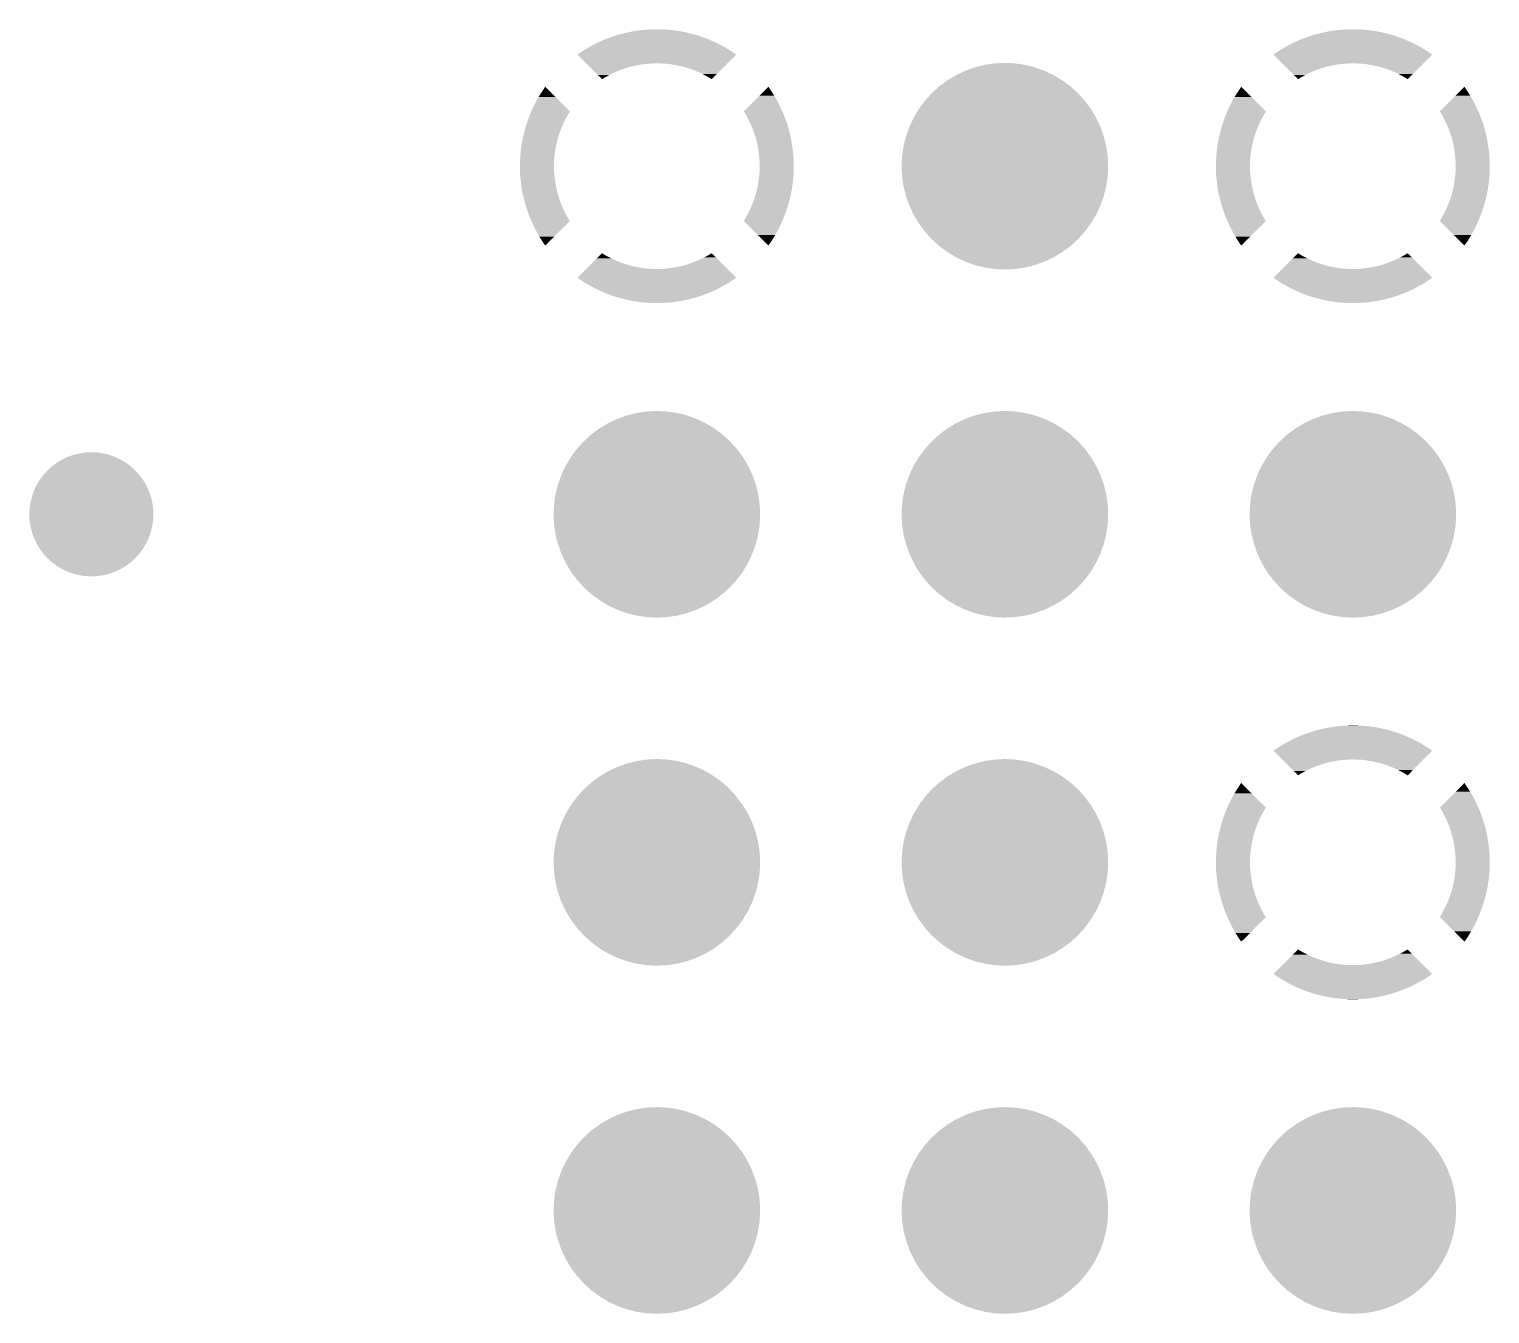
# Model space of a CAD drawing. Extents: x 295 to 953, y 10 to 290.
# Drawn here: x 727.92 to 738.58, y 168.64 to 178.01 of the extents above; entities that cross this region are included whole.
import ezdxf

# ---------------------------------------------------------------- set-up
doc = ezdxf.new("R2010")
doc.units = 0
doc.header["$LTSCALE"] = 5
doc.header["$MEASUREMENT"] = 0
doc.layers.get('0').update_dxf_attribs({"linetype": 'CONTINUOUS', "lineweight": 25})

msp = doc.modelspace()

# ---------------------------------------------------------------- linework, layer by layer
for points, const_width in [([(734.663, 177.013, 1), (735.417, 177.013, 1)], 0.754), ([(732.123, 174.473, 1), (732.877, 174.473, 1)], 0.754), ([(734.663, 174.473, 1), (735.417, 174.473, 1)], 0.754), ([(737.203, 174.473, 1), (737.957, 174.473, 1)], 0.754), ([(728.146, 174.473, 1), (728.599, 174.473, 1)], 0.453), ([(732.123, 171.933, 1), (732.877, 171.933, 1)], 0.754), ([(734.663, 171.933, 1), (735.417, 171.933, 1)], 0.754), ([(732.123, 169.393, 1), (732.877, 169.393, 1)], 0.754), ([(734.663, 169.393, 1), (735.417, 169.393, 1)], 0.754), ([(737.203, 169.393, 1), (737.957, 169.393, 1)], 0.754)]:
    msp.add_lwpolyline(points, format="xyb", close=True, dxfattribs=dict(const_width=const_width))
for points in [[(732.077, 177.919), (732.093, 177.926), (732.923, 177.919), (732.906, 177.926)], [(732.093, 177.926), (732.118, 177.937), (732.906, 177.926), (732.882, 177.937)], [(732.118, 177.937), (732.135, 177.944), (732.882, 177.937), (732.864, 177.944)], [(732.135, 177.944), (732.16, 177.953), (732.864, 177.944), (732.84, 177.953)], [(732.16, 177.953), (732.177, 177.959), (732.84, 177.953), (732.822, 177.959)], [(732.177, 177.959), (732.203, 177.967), (732.822, 177.959), (732.797, 177.967)], [(732.203, 177.967), (732.22, 177.973), (732.797, 177.967), (732.779, 177.973)], [(732.22, 177.973), (732.246, 177.98), (732.779, 177.973), (732.754, 177.98)], [(732.246, 177.98), (732.264, 177.984), (732.754, 177.98), (732.735, 177.984)], [(732.264, 177.984), (732.29, 177.99), (732.735, 177.984), (732.71, 177.99)], [(732.29, 177.99), (732.308, 177.994), (732.71, 177.99), (732.691, 177.994)], [(732.308, 177.994), (732.335, 177.999), (732.691, 177.994), (732.666, 177.999)], [(732.335, 177.999), (732.352, 178.002), (732.666, 177.999), (732.646, 178.002)], [(732.352, 178.002), (732.38, 178.005), (732.646, 178.002), (732.622, 178.005)], [(732.38, 178.005), (732.397, 178.007), (732.622, 178.005), (732.6, 178.007)], [(732.397, 178.007), (732.426, 178.01), (732.6, 178.007), (732.577, 178.01)], [(732.426, 178.01), (732.442, 178.011), (732.577, 178.01), (732.553, 178.011)], [(732.442, 178.011), (732.475, 178.012), (732.553, 178.011), (732.532, 178.012)], [(732.475, 178.012), (732.487, 178.013), (732.532, 178.012), (732.487, 178.013)], [(737.157, 177.919), (737.173, 177.926), (738.003, 177.919), (737.986, 177.926)], [(737.173, 177.926), (737.198, 177.937), (737.986, 177.926), (737.962, 177.937)], [(737.198, 177.937), (737.215, 177.944), (737.962, 177.937), (737.944, 177.944)], [(737.215, 177.944), (737.24, 177.953), (737.944, 177.944), (737.92, 177.953)], [(737.24, 177.953), (737.257, 177.959), (737.92, 177.953), (737.902, 177.959)], [(737.257, 177.959), (737.283, 177.967), (737.902, 177.959), (737.877, 177.967)], [(737.283, 177.967), (737.3, 177.973), (737.877, 177.967), (737.859, 177.973)], [(737.3, 177.973), (737.326, 177.98), (737.859, 177.973), (737.834, 177.98)], [(737.326, 177.98), (737.344, 177.984), (737.834, 177.98), (737.815, 177.984)], [(737.344, 177.984), (737.37, 177.99), (737.815, 177.984), (737.79, 177.99)], [(737.37, 177.99), (737.388, 177.994), (737.79, 177.99), (737.771, 177.994)], [(737.388, 177.994), (737.415, 177.999), (737.771, 177.994), (737.746, 177.999)], [(737.415, 177.999), (737.432, 178.002), (737.746, 177.999), (737.726, 178.002)], [(737.432, 178.002), (737.46, 178.005), (737.726, 178.002), (737.702, 178.005)], [(737.46, 178.005), (737.477, 178.007), (737.702, 178.005), (737.68, 178.007)], [(737.477, 178.007), (737.506, 178.01), (737.68, 178.007), (737.657, 178.01)], [(737.506, 178.01), (737.522, 178.011), (737.657, 178.01), (737.633, 178.011)], [(737.522, 178.011), (737.555, 178.012), (737.633, 178.011), (737.612, 178.012)], [(737.555, 178.012), (737.567, 178.013), (737.612, 178.012), (737.567, 178.013)], [(731.92, 177.828), (731.936, 177.839), (733.079, 177.828), (733.063, 177.839)], [(731.984, 177.764), (731.92, 177.828), (733.015, 177.764), (733.079, 177.828)], [(731.936, 177.839), (731.958, 177.853), (733.063, 177.839), (733.042, 177.853)], [(731.958, 177.853), (731.974, 177.863), (733.042, 177.853), (733.025, 177.863)], [(731.974, 177.863), (731.997, 177.877), (733.025, 177.863), (733.003, 177.877)], [(731.997, 177.877), (732.013, 177.886), (733.003, 177.877), (732.986, 177.886)], [(732.013, 177.886), (732.036, 177.899), (732.986, 177.886), (732.964, 177.899)], [(732.036, 177.899), (732.052, 177.907), (732.964, 177.899), (732.946, 177.907)], [(732.052, 177.907), (732.077, 177.919), (732.946, 177.907), (732.923, 177.919)], [(737, 177.828), (737.016, 177.839), (738.159, 177.828), (738.143, 177.839)], [(737.064, 177.764), (737, 177.828), (738.095, 177.764), (738.159, 177.828)], [(737.016, 177.839), (737.038, 177.853), (738.143, 177.839), (738.122, 177.853)], [(737.038, 177.853), (737.054, 177.863), (738.122, 177.853), (738.105, 177.863)], [(737.054, 177.863), (737.077, 177.877), (738.105, 177.863), (738.083, 177.877)], [(737.077, 177.877), (737.093, 177.886), (738.083, 177.877), (738.066, 177.886)], [(737.093, 177.886), (737.116, 177.899), (738.066, 177.886), (738.044, 177.899)], [(737.116, 177.899), (737.132, 177.907), (738.044, 177.899), (738.026, 177.907)], [(737.132, 177.907), (737.157, 177.919), (738.026, 177.907), (738.003, 177.919)], [(731.986, 177.762), (731.984, 177.764), (732.453, 177.762), (732.492, 177.764)], [(731.989, 177.759), (731.986, 177.762), (732.414, 177.759), (732.453, 177.762)], [(731.995, 177.753), (731.989, 177.759), (732.375, 177.753), (732.414, 177.759)], [(732.002, 177.746), (731.995, 177.753), (732.337, 177.746), (732.375, 177.753)], [(732.012, 177.737), (732.002, 177.746), (732.299, 177.737), (732.337, 177.746)], [(732.023, 177.725), (732.012, 177.737), (732.262, 177.725), (732.299, 177.737)], [(732.036, 177.712), (732.023, 177.725), (732.225, 177.712), (732.262, 177.725)], [(732.052, 177.697), (732.036, 177.712), (732.189, 177.697), (732.225, 177.712)], [(732.531, 177.763), (732.492, 177.764), (733.014, 177.763), (733.015, 177.764)], [(732.57, 177.761), (732.531, 177.763), (733.012, 177.761), (733.014, 177.763)], [(732.609, 177.756), (732.57, 177.761), (733.007, 177.756), (733.012, 177.761)], [(732.647, 177.749), (732.609, 177.756), (733, 177.749), (733.007, 177.756)], [(732.685, 177.741), (732.647, 177.749), (732.992, 177.741), (733, 177.749)], [(732.723, 177.73), (732.685, 177.741), (732.981, 177.73), (732.992, 177.741)], [(732.76, 177.717), (732.723, 177.73), (732.969, 177.717), (732.981, 177.73)], [(732.796, 177.703), (732.76, 177.717), (732.954, 177.703), (732.969, 177.717)], [(737.066, 177.762), (737.064, 177.764), (737.533, 177.762), (737.572, 177.764)], [(737.069, 177.759), (737.066, 177.762), (737.494, 177.759), (737.533, 177.762)], [(737.075, 177.753), (737.069, 177.759), (737.455, 177.753), (737.494, 177.759)], [(737.082, 177.746), (737.075, 177.753), (737.417, 177.746), (737.455, 177.753)], [(737.092, 177.737), (737.082, 177.746), (737.379, 177.737), (737.417, 177.746)], [(737.103, 177.725), (737.092, 177.737), (737.342, 177.725), (737.379, 177.737)], [(737.116, 177.712), (737.103, 177.725), (737.305, 177.712), (737.342, 177.725)], [(737.132, 177.697), (737.116, 177.712), (737.269, 177.697), (737.305, 177.712)], [(737.611, 177.763), (737.572, 177.764), (738.094, 177.763), (738.095, 177.764)], [(737.65, 177.761), (737.611, 177.763), (738.092, 177.761), (738.094, 177.763)], [(737.689, 177.756), (737.65, 177.761), (738.087, 177.756), (738.092, 177.761)], [(737.727, 177.749), (737.689, 177.756), (738.08, 177.749), (738.087, 177.756)], [(737.765, 177.741), (737.727, 177.749), (738.072, 177.741), (738.08, 177.749)], [(737.803, 177.73), (737.765, 177.741), (738.061, 177.73), (738.072, 177.741)], [(737.84, 177.717), (737.803, 177.73), (738.049, 177.717), (738.061, 177.73)], [(737.876, 177.703), (737.84, 177.717), (738.034, 177.703), (738.049, 177.717)], [(732.069, 177.679), (732.052, 177.697), (732.154, 177.679), (732.189, 177.697)], [(732.088, 177.661), (732.069, 177.679), (732.12, 177.661), (732.154, 177.679)], [(732.1, 177.648), (732.088, 177.661), (732.1, 177.648), (732.12, 177.661)], [(732.831, 177.687), (732.796, 177.703), (732.938, 177.687), (732.954, 177.703)], [(732.866, 177.668), (732.831, 177.687), (732.92, 177.668), (732.938, 177.687)], [(732.9, 177.648), (732.866, 177.668), (732.9, 177.648), (732.92, 177.668)], [(737.149, 177.679), (737.132, 177.697), (737.234, 177.679), (737.269, 177.697)], [(737.168, 177.661), (737.149, 177.679), (737.2, 177.661), (737.234, 177.679)], [(737.18, 177.648), (737.168, 177.661), (737.18, 177.648), (737.2, 177.661)], [(737.911, 177.687), (737.876, 177.703), (738.018, 177.687), (738.034, 177.703)], [(737.946, 177.668), (737.911, 177.687), (738, 177.668), (738.018, 177.687)], [(737.98, 177.648), (737.946, 177.668), (737.98, 177.648), (738, 177.668)], [(731.614, 177.477), (731.636, 177.517), (731.8, 177.477), (731.761, 177.517)], [(731.636, 177.517), (731.66, 177.555), (731.761, 177.517), (731.722, 177.555)], [(731.66, 177.555), (731.685, 177.593), (731.722, 177.555), (731.685, 177.593)], [(733.211, 177.489), (733.25, 177.528), (733.379, 177.489), (733.356, 177.528)], [(733.25, 177.528), (733.288, 177.566), (733.356, 177.528), (733.332, 177.566)], [(733.288, 177.566), (733.314, 177.593), (733.332, 177.566), (733.314, 177.593)], [(736.694, 177.477), (736.716, 177.517), (736.88, 177.477), (736.841, 177.517)], [(736.716, 177.517), (736.74, 177.555), (736.841, 177.517), (736.802, 177.555)], [(736.74, 177.555), (736.765, 177.593), (736.802, 177.555), (736.765, 177.593)], [(738.291, 177.489), (738.33, 177.528), (738.459, 177.489), (738.436, 177.528)], [(738.33, 177.528), (738.368, 177.566), (738.436, 177.528), (738.412, 177.566)], [(738.368, 177.566), (738.394, 177.593), (738.412, 177.566), (738.394, 177.593)], [(731.57, 177.38), (731.576, 177.396), (731.845, 177.38), (731.854, 177.396)], [(731.576, 177.396), (731.584, 177.413), (731.854, 177.396), (731.865, 177.413)], [(731.584, 177.413), (731.594, 177.437), (731.865, 177.413), (731.841, 177.437)], [(731.594, 177.437), (731.614, 177.477), (731.841, 177.437), (731.8, 177.477)], [(733.135, 177.413), (733.171, 177.449), (733.416, 177.413), (733.399, 177.449)], [(733.138, 177.408), (733.135, 177.413), (733.418, 177.408), (733.416, 177.413)], [(733.151, 177.386), (733.138, 177.408), (733.427, 177.386), (733.418, 177.408)], [(733.171, 177.449), (733.211, 177.489), (733.399, 177.449), (733.379, 177.489)], [(736.65, 177.38), (736.656, 177.396), (736.925, 177.38), (736.934, 177.396)], [(736.656, 177.396), (736.664, 177.413), (736.934, 177.396), (736.945, 177.413)], [(736.664, 177.413), (736.674, 177.437), (736.945, 177.413), (736.921, 177.437)], [(736.674, 177.437), (736.694, 177.477), (736.921, 177.437), (736.88, 177.477)], [(738.215, 177.413), (738.251, 177.449), (738.496, 177.413), (738.479, 177.449)], [(738.218, 177.408), (738.215, 177.413), (738.498, 177.408), (738.496, 177.413)], [(738.231, 177.386), (738.218, 177.408), (738.507, 177.386), (738.498, 177.408)], [(738.251, 177.449), (738.291, 177.489), (738.479, 177.449), (738.459, 177.489)], [(731.535, 177.273), (731.545, 177.31), (731.796, 177.273), (731.81, 177.31)], [(731.545, 177.31), (731.546, 177.311), (731.81, 177.31), (731.811, 177.311)], [(731.546, 177.311), (731.557, 177.345), (731.811, 177.311), (731.826, 177.345)], [(731.557, 177.345), (731.56, 177.354), (731.826, 177.345), (731.831, 177.354)], [(731.56, 177.354), (731.57, 177.38), (731.831, 177.354), (731.845, 177.38)], [(733.162, 177.366), (733.151, 177.386), (733.435, 177.366), (733.427, 177.386)], [(733.169, 177.352), (733.162, 177.366), (733.44, 177.352), (733.435, 177.366)], [(733.183, 177.324), (733.169, 177.352), (733.45, 177.324), (733.44, 177.352)], [(733.186, 177.317), (733.183, 177.324), (733.452, 177.317), (733.45, 177.324)], [(733.201, 177.281), (733.186, 177.317), (733.463, 177.281), (733.452, 177.317)], [(736.615, 177.273), (736.625, 177.31), (736.876, 177.273), (736.89, 177.31)], [(736.625, 177.31), (736.626, 177.311), (736.89, 177.31), (736.891, 177.311)], [(736.626, 177.311), (736.637, 177.345), (736.891, 177.311), (736.906, 177.345)], [(736.637, 177.345), (736.64, 177.354), (736.906, 177.345), (736.911, 177.354)], [(736.64, 177.354), (736.65, 177.38), (736.911, 177.354), (736.925, 177.38)], [(738.242, 177.366), (738.231, 177.386), (738.515, 177.366), (738.507, 177.386)], [(738.249, 177.352), (738.242, 177.366), (738.52, 177.352), (738.515, 177.366)], [(738.263, 177.324), (738.249, 177.352), (738.53, 177.324), (738.52, 177.352)], [(738.266, 177.317), (738.263, 177.324), (738.532, 177.317), (738.53, 177.324)], [(738.281, 177.281), (738.266, 177.317), (738.543, 177.281), (738.532, 177.317)], [(731.511, 177.161), (731.514, 177.18), (731.764, 177.161), (731.768, 177.18)], [(731.514, 177.18), (731.518, 177.199), (731.768, 177.18), (731.772, 177.199)], [(731.518, 177.199), (731.523, 177.224), (731.772, 177.199), (731.78, 177.224)], [(731.523, 177.224), (731.526, 177.236), (731.78, 177.224), (731.783, 177.236)], [(731.526, 177.236), (731.533, 177.268), (731.783, 177.236), (731.794, 177.268)], [(731.533, 177.268), (731.535, 177.273), (731.794, 177.268), (731.796, 177.273)], [(733.201, 177.28), (733.201, 177.281), (733.463, 177.28), (733.463, 177.281)], [(733.214, 177.244), (733.201, 177.28), (733.472, 177.244), (733.463, 177.28)], [(733.216, 177.237), (733.214, 177.244), (733.474, 177.237), (733.472, 177.244)], [(733.225, 177.206), (733.216, 177.237), (733.48, 177.206), (733.474, 177.237)], [(733.228, 177.193), (733.225, 177.206), (733.483, 177.193), (733.48, 177.206)], [(733.234, 177.168), (733.228, 177.193), (733.487, 177.168), (733.483, 177.193)], [(736.591, 177.161), (736.594, 177.18), (736.844, 177.161), (736.848, 177.18)], [(736.594, 177.18), (736.598, 177.199), (736.848, 177.18), (736.852, 177.199)], [(736.598, 177.199), (736.603, 177.224), (736.852, 177.199), (736.86, 177.224)], [(736.603, 177.224), (736.606, 177.236), (736.86, 177.224), (736.863, 177.236)], [(736.606, 177.236), (736.613, 177.268), (736.863, 177.236), (736.874, 177.268)], [(736.613, 177.268), (736.615, 177.273), (736.874, 177.268), (736.876, 177.273)], [(738.281, 177.28), (738.281, 177.281), (738.543, 177.28), (738.543, 177.281)], [(738.294, 177.244), (738.281, 177.28), (738.552, 177.244), (738.543, 177.28)], [(738.296, 177.237), (738.294, 177.244), (738.554, 177.237), (738.552, 177.244)], [(738.305, 177.206), (738.296, 177.237), (738.56, 177.206), (738.554, 177.237)], [(738.308, 177.193), (738.305, 177.206), (738.563, 177.193), (738.56, 177.206)], [(738.314, 177.168), (738.308, 177.193), (738.567, 177.168), (738.563, 177.193)], [(731.501, 177.045), (731.503, 177.083), (731.75, 177.045), (731.752, 177.083)], [(731.503, 177.09), (731.506, 177.122), (731.753, 177.09), (731.757, 177.122)], [(731.503, 177.083), (731.503, 177.09), (731.752, 177.083), (731.753, 177.09)], [(731.506, 177.122), (731.508, 177.135), (731.757, 177.122), (731.759, 177.135)], [(731.508, 177.135), (731.511, 177.161), (731.759, 177.135), (731.764, 177.161)], [(733.238, 177.148), (733.234, 177.168), (733.49, 177.148), (733.487, 177.168)], [(733.241, 177.13), (733.238, 177.148), (733.492, 177.13), (733.49, 177.148)], [(733.245, 177.103), (733.241, 177.13), (733.495, 177.103), (733.492, 177.13)], [(733.246, 177.091), (733.245, 177.103), (733.496, 177.091), (733.495, 177.103)], [(733.249, 177.058), (733.246, 177.091), (733.498, 177.058), (733.496, 177.091)], [(736.581, 177.045), (736.583, 177.083), (736.83, 177.045), (736.832, 177.083)], [(736.583, 177.09), (736.586, 177.122), (736.833, 177.09), (736.837, 177.122)], [(736.583, 177.083), (736.583, 177.09), (736.832, 177.083), (736.833, 177.09)], [(736.586, 177.122), (736.588, 177.135), (736.837, 177.122), (736.839, 177.135)], [(736.588, 177.135), (736.591, 177.161), (736.839, 177.135), (736.844, 177.161)], [(738.318, 177.148), (738.314, 177.168), (738.57, 177.148), (738.567, 177.168)], [(738.321, 177.13), (738.318, 177.148), (738.572, 177.13), (738.57, 177.148)], [(738.325, 177.103), (738.321, 177.13), (738.575, 177.103), (738.572, 177.13)], [(738.326, 177.091), (738.325, 177.103), (738.576, 177.091), (738.575, 177.103)], [(738.329, 177.058), (738.326, 177.091), (738.578, 177.058), (738.576, 177.091)], [(731.5, 177.013), (731.501, 177.044), (731.749, 177.013), (731.75, 177.044)], [(731.501, 176.974), (731.5, 177.013), (731.75, 176.974), (731.749, 177.013)], [(731.501, 177.044), (731.501, 177.045), (731.75, 177.044), (731.75, 177.045)], [(731.501, 176.968), (731.501, 176.974), (731.751, 176.968), (731.75, 176.974)], [(731.503, 176.935), (731.501, 176.968), (731.753, 176.935), (731.751, 176.968)], [(733.247, 176.943), (733.25, 176.981), (733.497, 176.943), (733.499, 176.981)], [(733.249, 177.052), (733.249, 177.058), (733.498, 177.052), (733.498, 177.058)], [(733.25, 177.013), (733.249, 177.052), (733.499, 177.013), (733.498, 177.052)], [(733.25, 176.982), (733.25, 177.013), (733.499, 176.982), (733.499, 177.013)], [(733.25, 176.981), (733.25, 176.982), (733.499, 176.981), (733.499, 176.982)], [(736.58, 177.013), (736.581, 177.044), (736.829, 177.013), (736.83, 177.044)], [(736.581, 176.974), (736.58, 177.013), (736.83, 176.974), (736.829, 177.013)], [(736.581, 177.044), (736.581, 177.045), (736.83, 177.044), (736.83, 177.045)], [(736.581, 176.968), (736.581, 176.974), (736.831, 176.968), (736.83, 176.974)], [(736.583, 176.935), (736.581, 176.968), (736.833, 176.935), (736.831, 176.968)], [(738.327, 176.943), (738.33, 176.981), (738.577, 176.943), (738.579, 176.981)], [(738.329, 177.052), (738.329, 177.058), (738.578, 177.052), (738.578, 177.058)], [(738.33, 177.013), (738.329, 177.052), (738.579, 177.013), (738.578, 177.052)], [(738.33, 176.982), (738.33, 177.013), (738.579, 176.982), (738.579, 177.013)], [(738.33, 176.981), (738.33, 176.982), (738.579, 176.981), (738.579, 176.982)], [(731.504, 176.923), (731.503, 176.935), (731.755, 176.923), (731.753, 176.935)], [(731.507, 176.897), (731.504, 176.923), (731.758, 176.897), (731.755, 176.923)], [(731.509, 176.879), (731.507, 176.897), (731.762, 176.879), (731.758, 176.897)], [(731.513, 176.858), (731.509, 176.879), (731.765, 176.858), (731.762, 176.879)], [(731.516, 176.834), (731.513, 176.858), (731.771, 176.834), (731.765, 176.858)], [(733.231, 176.847), (733.236, 176.866), (733.485, 176.847), (733.488, 176.866)], [(733.236, 176.866), (733.24, 176.891), (733.488, 176.866), (733.492, 176.891)], [(733.24, 176.891), (733.242, 176.904), (733.492, 176.891), (733.493, 176.904)], [(733.242, 176.904), (733.246, 176.936), (733.493, 176.904), (733.496, 176.936)], [(733.246, 176.936), (733.247, 176.943), (733.496, 176.936), (733.497, 176.943)], [(736.584, 176.923), (736.583, 176.935), (736.835, 176.923), (736.833, 176.935)], [(736.587, 176.897), (736.584, 176.923), (736.838, 176.897), (736.835, 176.923)], [(736.589, 176.879), (736.587, 176.897), (736.842, 176.879), (736.838, 176.897)], [(736.593, 176.858), (736.589, 176.879), (736.845, 176.858), (736.842, 176.879)], [(736.596, 176.834), (736.593, 176.858), (736.851, 176.834), (736.845, 176.858)], [(738.311, 176.847), (738.316, 176.866), (738.565, 176.847), (738.568, 176.866)], [(738.316, 176.866), (738.32, 176.891), (738.568, 176.866), (738.572, 176.891)], [(738.32, 176.891), (738.322, 176.904), (738.572, 176.891), (738.573, 176.904)], [(738.322, 176.904), (738.326, 176.936), (738.573, 176.904), (738.576, 176.936)], [(738.326, 176.936), (738.327, 176.943), (738.576, 176.936), (738.577, 176.943)], [(731.519, 176.82), (731.516, 176.834), (731.774, 176.82), (731.771, 176.834)], [(731.525, 176.79), (731.519, 176.82), (731.783, 176.79), (731.774, 176.82)], [(731.527, 176.783), (731.525, 176.79), (731.785, 176.783), (731.783, 176.79)], [(731.537, 176.746), (731.527, 176.783), (731.798, 176.746), (731.785, 176.783)], [(733.189, 176.717), (733.204, 176.753), (733.454, 176.717), (733.465, 176.753)], [(733.204, 176.753), (733.206, 176.759), (733.465, 176.753), (733.466, 176.759)], [(733.206, 176.759), (733.216, 176.79), (733.466, 176.759), (733.474, 176.79)], [(733.216, 176.79), (733.22, 176.803), (733.474, 176.79), (733.477, 176.803)], [(733.22, 176.803), (733.227, 176.828), (733.477, 176.803), (733.482, 176.828)], [(733.227, 176.828), (733.231, 176.847), (733.482, 176.828), (733.485, 176.847)], [(736.599, 176.82), (736.596, 176.834), (736.854, 176.82), (736.851, 176.834)], [(736.605, 176.79), (736.599, 176.82), (736.863, 176.79), (736.854, 176.82)], [(736.607, 176.783), (736.605, 176.79), (736.865, 176.783), (736.863, 176.79)], [(736.617, 176.746), (736.607, 176.783), (736.878, 176.746), (736.865, 176.783)], [(738.269, 176.717), (738.284, 176.753), (738.534, 176.717), (738.545, 176.753)], [(738.284, 176.753), (738.286, 176.759), (738.545, 176.753), (738.546, 176.759)], [(738.286, 176.759), (738.296, 176.79), (738.546, 176.759), (738.554, 176.79)], [(738.296, 176.79), (738.3, 176.803), (738.554, 176.79), (738.557, 176.803)], [(738.3, 176.803), (738.307, 176.828), (738.557, 176.803), (738.562, 176.828)], [(738.307, 176.828), (738.311, 176.847), (738.562, 176.828), (738.565, 176.847)], [(731.548, 176.71), (731.537, 176.746), (731.813, 176.71), (731.798, 176.746)], [(731.55, 176.703), (731.548, 176.71), (731.816, 176.703), (731.813, 176.71)], [(731.56, 176.675), (731.55, 176.703), (731.83, 176.675), (731.816, 176.703)], [(731.565, 176.661), (731.56, 176.675), (731.837, 176.661), (731.83, 176.675)], [(731.573, 176.64), (731.565, 176.661), (731.848, 176.64), (731.837, 176.661)], [(733.145, 176.631), (733.155, 176.647), (733.423, 176.631), (733.429, 176.647)], [(733.155, 176.647), (733.168, 176.673), (733.429, 176.647), (733.439, 176.673)], [(733.168, 176.673), (733.173, 176.682), (733.439, 176.673), (733.442, 176.682)], [(733.173, 176.682), (733.189, 176.716), (733.442, 176.682), (733.454, 176.716)], [(733.189, 176.716), (733.189, 176.717), (733.454, 176.716), (733.454, 176.717)], [(736.628, 176.71), (736.617, 176.746), (736.893, 176.71), (736.878, 176.746)], [(736.63, 176.703), (736.628, 176.71), (736.896, 176.703), (736.893, 176.71)], [(736.64, 176.675), (736.63, 176.703), (736.91, 176.675), (736.896, 176.703)], [(736.645, 176.661), (736.64, 176.675), (736.917, 176.661), (736.91, 176.675)], [(736.653, 176.64), (736.645, 176.661), (736.928, 176.64), (736.917, 176.661)], [(738.225, 176.631), (738.235, 176.647), (738.503, 176.631), (738.509, 176.647)], [(738.235, 176.647), (738.248, 176.673), (738.509, 176.647), (738.519, 176.673)], [(738.248, 176.673), (738.253, 176.682), (738.519, 176.673), (738.522, 176.682)], [(738.253, 176.682), (738.269, 176.716), (738.522, 176.682), (738.534, 176.716)], [(738.269, 176.716), (738.269, 176.717), (738.534, 176.716), (738.534, 176.717)], [(731.581, 176.619), (731.573, 176.64), (731.861, 176.619), (731.848, 176.64)], [(731.584, 176.613), (731.581, 176.619), (731.865, 176.613), (731.861, 176.619)], [(731.6, 176.578), (731.584, 176.613), (731.829, 176.578), (731.865, 176.613)], [(731.621, 176.538), (731.6, 176.578), (731.789, 176.538), (731.829, 176.578)], [(731.643, 176.498), (731.621, 176.538), (731.75, 176.498), (731.789, 176.538)], [(733.135, 176.613), (733.145, 176.631), (733.415, 176.613), (733.423, 176.631)], [(733.159, 176.59), (733.135, 176.613), (733.405, 176.59), (733.415, 176.613)], [(733.199, 176.549), (733.159, 176.59), (733.385, 176.549), (733.405, 176.59)], [(733.239, 176.51), (733.199, 176.549), (733.363, 176.51), (733.385, 176.549)], [(736.661, 176.619), (736.653, 176.64), (736.941, 176.619), (736.928, 176.64)], [(736.664, 176.613), (736.661, 176.619), (736.945, 176.613), (736.941, 176.619)], [(736.68, 176.578), (736.664, 176.613), (736.909, 176.578), (736.945, 176.613)], [(736.701, 176.538), (736.68, 176.578), (736.869, 176.538), (736.909, 176.578)], [(736.723, 176.498), (736.701, 176.538), (736.83, 176.498), (736.869, 176.538)], [(738.215, 176.613), (738.225, 176.631), (738.495, 176.613), (738.503, 176.631)], [(738.239, 176.59), (738.215, 176.613), (738.485, 176.59), (738.495, 176.613)], [(738.279, 176.549), (738.239, 176.59), (738.465, 176.549), (738.485, 176.59)], [(738.319, 176.51), (738.279, 176.549), (738.443, 176.51), (738.465, 176.549)], [(731.667, 176.46), (731.643, 176.498), (731.712, 176.46), (731.75, 176.498)], [(731.685, 176.434), (731.667, 176.46), (731.685, 176.434), (731.712, 176.46)], [(733.277, 176.471), (733.239, 176.51), (733.34, 176.471), (733.363, 176.51)], [(733.314, 176.434), (733.277, 176.471), (733.314, 176.434), (733.34, 176.471)], [(736.747, 176.46), (736.723, 176.498), (736.792, 176.46), (736.83, 176.498)], [(736.765, 176.434), (736.747, 176.46), (736.765, 176.434), (736.792, 176.46)], [(738.357, 176.471), (738.319, 176.51), (738.42, 176.471), (738.443, 176.51)], [(738.394, 176.434), (738.357, 176.471), (738.394, 176.434), (738.42, 176.471)], [(732.031, 176.309), (732.045, 176.324), (732.24, 176.309), (732.203, 176.324)], [(732.045, 176.324), (732.062, 176.34), (732.203, 176.324), (732.168, 176.34)], [(732.062, 176.34), (732.08, 176.358), (732.168, 176.34), (732.133, 176.358)], [(732.08, 176.358), (732.1, 176.378), (732.133, 176.358), (732.1, 176.378)], [(732.774, 176.315), (732.81, 176.33), (732.963, 176.315), (732.948, 176.33)], [(732.81, 176.33), (732.845, 176.347), (732.948, 176.33), (732.931, 176.347)], [(732.845, 176.347), (732.88, 176.366), (732.931, 176.347), (732.912, 176.366)], [(732.88, 176.366), (732.9, 176.378), (732.912, 176.366), (732.9, 176.378)], [(737.111, 176.309), (737.125, 176.324), (737.32, 176.309), (737.283, 176.324)], [(737.125, 176.324), (737.142, 176.34), (737.283, 176.324), (737.248, 176.34)], [(737.142, 176.34), (737.16, 176.358), (737.248, 176.34), (737.213, 176.358)], [(737.16, 176.358), (737.18, 176.378), (737.213, 176.358), (737.18, 176.378)], [(737.854, 176.315), (737.89, 176.33), (738.043, 176.315), (738.028, 176.33)], [(737.89, 176.33), (737.925, 176.347), (738.028, 176.33), (738.011, 176.347)], [(737.925, 176.347), (737.96, 176.366), (738.011, 176.347), (737.992, 176.366)], [(737.96, 176.366), (737.98, 176.378), (737.992, 176.366), (737.98, 176.378)], [(731.92, 176.199), (731.984, 176.263), (733.079, 176.199), (733.015, 176.263)], [(731.984, 176.263), (731.985, 176.263), (732.508, 176.263), (732.469, 176.263)], [(731.985, 176.263), (731.988, 176.266), (732.469, 176.263), (732.43, 176.266)], [(731.988, 176.266), (731.992, 176.271), (732.43, 176.266), (732.391, 176.271)], [(731.992, 176.271), (731.999, 176.277), (732.391, 176.271), (732.352, 176.277)], [(731.999, 176.277), (732.008, 176.286), (732.352, 176.277), (732.314, 176.286)], [(732.008, 176.286), (732.018, 176.297), (732.314, 176.286), (732.277, 176.297)], [(732.018, 176.297), (732.031, 176.309), (732.277, 176.297), (732.24, 176.309)], [(732.508, 176.263), (732.547, 176.264), (733.015, 176.263), (733.014, 176.264)], [(732.547, 176.264), (732.585, 176.268), (733.014, 176.264), (733.01, 176.268)], [(732.585, 176.268), (732.624, 176.273), (733.01, 176.268), (733.005, 176.273)], [(732.624, 176.273), (732.662, 176.281), (733.005, 176.273), (732.997, 176.281)], [(732.662, 176.281), (732.7, 176.29), (732.997, 176.281), (732.988, 176.29)], [(732.7, 176.29), (732.738, 176.301), (732.988, 176.29), (732.976, 176.301)], [(732.738, 176.301), (732.774, 176.315), (732.976, 176.301), (732.963, 176.315)], [(737, 176.199), (737.064, 176.263), (738.159, 176.199), (738.095, 176.263)], [(737.064, 176.263), (737.065, 176.263), (737.588, 176.263), (737.549, 176.263)], [(737.065, 176.263), (737.068, 176.266), (737.549, 176.263), (737.51, 176.266)], [(737.068, 176.266), (737.072, 176.271), (737.51, 176.266), (737.471, 176.271)], [(737.072, 176.271), (737.079, 176.277), (737.471, 176.271), (737.432, 176.277)], [(737.079, 176.277), (737.088, 176.286), (737.432, 176.277), (737.394, 176.286)], [(737.088, 176.286), (737.098, 176.297), (737.394, 176.286), (737.357, 176.297)], [(737.098, 176.297), (737.111, 176.309), (737.357, 176.297), (737.32, 176.309)], [(737.588, 176.263), (737.627, 176.264), (738.095, 176.263), (738.094, 176.264)], [(737.627, 176.264), (737.665, 176.268), (738.094, 176.264), (738.09, 176.268)], [(737.665, 176.268), (737.704, 176.273), (738.09, 176.268), (738.085, 176.273)], [(737.704, 176.273), (737.742, 176.281), (738.085, 176.273), (738.077, 176.281)], [(737.742, 176.281), (737.78, 176.29), (738.077, 176.281), (738.068, 176.29)], [(737.78, 176.29), (737.818, 176.301), (738.068, 176.29), (738.056, 176.301)], [(737.818, 176.301), (737.854, 176.315), (738.056, 176.301), (738.043, 176.315)], [(731.936, 176.188), (731.92, 176.199), (733.063, 176.188), (733.079, 176.199)], [(731.958, 176.173), (731.936, 176.188), (733.041, 176.173), (733.063, 176.188)], [(731.974, 176.163), (731.958, 176.173), (733.026, 176.163), (733.041, 176.173)], [(731.996, 176.15), (731.974, 176.163), (733.003, 176.15), (733.026, 176.163)], [(732.013, 176.141), (731.996, 176.15), (732.987, 176.141), (733.003, 176.15)], [(732.036, 176.128), (732.013, 176.141), (732.963, 176.128), (732.987, 176.141)], [(732.053, 176.119), (732.036, 176.128), (732.947, 176.119), (732.963, 176.128)], [(732.076, 176.108), (732.053, 176.119), (732.923, 176.108), (732.947, 176.119)], [(737.016, 176.188), (737, 176.199), (738.143, 176.188), (738.159, 176.199)], [(737.038, 176.173), (737.016, 176.188), (738.121, 176.173), (738.143, 176.188)], [(737.054, 176.163), (737.038, 176.173), (738.106, 176.163), (738.121, 176.173)], [(737.076, 176.15), (737.054, 176.163), (738.083, 176.15), (738.106, 176.163)], [(737.093, 176.141), (737.076, 176.15), (738.067, 176.141), (738.083, 176.15)], [(737.116, 176.128), (737.093, 176.141), (738.043, 176.128), (738.067, 176.141)], [(737.133, 176.119), (737.116, 176.128), (738.027, 176.119), (738.043, 176.128)], [(737.156, 176.108), (737.133, 176.119), (738.003, 176.108), (738.027, 176.119)], [(732.094, 176.1), (732.076, 176.108), (732.906, 176.1), (732.923, 176.108)], [(732.117, 176.09), (732.094, 176.1), (732.882, 176.09), (732.906, 176.1)], [(732.135, 176.083), (732.117, 176.09), (732.865, 176.083), (732.882, 176.09)], [(732.159, 176.074), (732.135, 176.083), (732.839, 176.074), (732.865, 176.083)], [(732.178, 176.067), (732.159, 176.074), (732.822, 176.067), (732.839, 176.074)], [(732.202, 176.059), (732.178, 176.067), (732.797, 176.059), (732.822, 176.067)], [(732.221, 176.054), (732.202, 176.059), (732.779, 176.054), (732.797, 176.059)], [(732.245, 176.047), (732.221, 176.054), (732.753, 176.047), (732.779, 176.054)], [(732.265, 176.042), (732.245, 176.047), (732.736, 176.042), (732.753, 176.047)], [(732.289, 176.036), (732.265, 176.042), (732.709, 176.036), (732.736, 176.042)], [(732.309, 176.032), (732.289, 176.036), (732.692, 176.032), (732.709, 176.036)], [(732.333, 176.028), (732.309, 176.032), (732.665, 176.028), (732.692, 176.032)], [(732.354, 176.025), (732.333, 176.028), (732.647, 176.025), (732.665, 176.028)], [(732.378, 176.021), (732.354, 176.025), (732.62, 176.021), (732.647, 176.025)], [(732.399, 176.019), (732.378, 176.021), (732.603, 176.019), (732.62, 176.021)], [(732.423, 176.017), (732.399, 176.019), (732.574, 176.017), (732.603, 176.019)], [(732.446, 176.016), (732.423, 176.017), (732.558, 176.016), (732.574, 176.017)], [(732.468, 176.014), (732.446, 176.016), (732.525, 176.014), (732.558, 176.016)], [(732.513, 176.014), (732.468, 176.014), (732.513, 176.014), (732.525, 176.014)], [(737.174, 176.1), (737.156, 176.108), (737.986, 176.1), (738.003, 176.108)], [(737.197, 176.09), (737.174, 176.1), (737.962, 176.09), (737.986, 176.1)], [(737.215, 176.083), (737.197, 176.09), (737.945, 176.083), (737.962, 176.09)], [(737.239, 176.074), (737.215, 176.083), (737.919, 176.074), (737.945, 176.083)], [(737.258, 176.067), (737.239, 176.074), (737.902, 176.067), (737.919, 176.074)], [(737.282, 176.059), (737.258, 176.067), (737.877, 176.059), (737.902, 176.067)], [(737.301, 176.054), (737.282, 176.059), (737.859, 176.054), (737.877, 176.059)], [(737.325, 176.047), (737.301, 176.054), (737.833, 176.047), (737.859, 176.054)], [(737.345, 176.042), (737.325, 176.047), (737.816, 176.042), (737.833, 176.047)], [(737.369, 176.036), (737.345, 176.042), (737.789, 176.036), (737.816, 176.042)], [(737.389, 176.032), (737.369, 176.036), (737.772, 176.032), (737.789, 176.036)], [(737.413, 176.028), (737.389, 176.032), (737.745, 176.028), (737.772, 176.032)], [(737.434, 176.025), (737.413, 176.028), (737.727, 176.025), (737.745, 176.028)], [(737.458, 176.021), (737.434, 176.025), (737.7, 176.021), (737.727, 176.025)], [(737.479, 176.019), (737.458, 176.021), (737.683, 176.019), (737.7, 176.021)], [(737.503, 176.017), (737.479, 176.019), (737.654, 176.017), (737.683, 176.019)], [(737.526, 176.016), (737.503, 176.017), (737.638, 176.016), (737.654, 176.017)], [(737.548, 176.014), (737.526, 176.016), (737.605, 176.014), (737.638, 176.016)], [(737.593, 176.014), (737.548, 176.014), (737.593, 176.014), (737.605, 176.014)], [(737.37, 172.91), (737.388, 172.914), (737.79, 172.91), (737.771, 172.914)], [(737.388, 172.914), (737.415, 172.919), (737.771, 172.914), (737.746, 172.919)], [(737.415, 172.919), (737.432, 172.922), (737.746, 172.919), (737.726, 172.922)], [(737.432, 172.922), (737.46, 172.925), (737.726, 172.922), (737.702, 172.925)], [(737.46, 172.925), (737.477, 172.927), (737.702, 172.925), (737.68, 172.927)], [(737.477, 172.927), (737.506, 172.93), (737.68, 172.927), (737.657, 172.93)], [(737.506, 172.93), (737.522, 172.931), (737.657, 172.93), (737.633, 172.931)], [(737.522, 172.931), (737.555, 172.932), (737.633, 172.931), (737.612, 172.932)], [(737.555, 172.932), (737.567, 172.933), (737.612, 172.932), (737.567, 172.933)], [(737.077, 172.797), (737.093, 172.806), (738.083, 172.797), (738.066, 172.806)], [(737.093, 172.806), (737.116, 172.819), (738.066, 172.806), (738.044, 172.819)], [(737.116, 172.819), (737.132, 172.827), (738.044, 172.819), (738.026, 172.827)], [(737.132, 172.827), (737.157, 172.839), (738.026, 172.827), (738.003, 172.839)], [(737.157, 172.839), (737.173, 172.846), (738.003, 172.839), (737.986, 172.846)], [(737.173, 172.846), (737.198, 172.857), (737.986, 172.846), (737.962, 172.857)], [(737.198, 172.857), (737.215, 172.864), (737.962, 172.857), (737.944, 172.864)], [(737.215, 172.864), (737.24, 172.873), (737.944, 172.864), (737.92, 172.873)], [(737.24, 172.873), (737.257, 172.879), (737.92, 172.873), (737.902, 172.879)], [(737.257, 172.879), (737.283, 172.887), (737.902, 172.879), (737.877, 172.887)], [(737.283, 172.887), (737.3, 172.893), (737.877, 172.887), (737.859, 172.893)], [(737.3, 172.893), (737.326, 172.9), (737.859, 172.893), (737.834, 172.9)], [(737.326, 172.9), (737.344, 172.904), (737.834, 172.9), (737.815, 172.904)], [(737.344, 172.904), (737.37, 172.91), (737.815, 172.904), (737.79, 172.91)], [(737, 172.748), (737.016, 172.759), (738.159, 172.748), (738.143, 172.759)], [(737.064, 172.684), (737, 172.748), (738.095, 172.684), (738.159, 172.748)], [(737.016, 172.759), (737.038, 172.773), (738.143, 172.759), (738.122, 172.773)], [(737.038, 172.773), (737.054, 172.783), (738.122, 172.773), (738.105, 172.783)], [(737.054, 172.783), (737.077, 172.797), (738.105, 172.783), (738.083, 172.797)], [(737.066, 172.682), (737.064, 172.684), (737.533, 172.682), (737.572, 172.684)], [(737.069, 172.679), (737.066, 172.682), (737.494, 172.679), (737.533, 172.682)], [(737.075, 172.673), (737.069, 172.679), (737.455, 172.673), (737.494, 172.679)], [(737.082, 172.666), (737.075, 172.673), (737.417, 172.666), (737.455, 172.673)], [(737.092, 172.657), (737.082, 172.666), (737.379, 172.657), (737.417, 172.666)], [(737.103, 172.645), (737.092, 172.657), (737.342, 172.645), (737.379, 172.657)], [(737.116, 172.632), (737.103, 172.645), (737.305, 172.632), (737.342, 172.645)], [(737.132, 172.617), (737.116, 172.632), (737.269, 172.617), (737.305, 172.632)], [(737.149, 172.599), (737.132, 172.617), (737.234, 172.599), (737.269, 172.617)], [(737.168, 172.581), (737.149, 172.599), (737.2, 172.581), (737.234, 172.599)], [(737.611, 172.683), (737.572, 172.684), (738.094, 172.683), (738.095, 172.684)], [(737.65, 172.681), (737.611, 172.683), (738.092, 172.681), (738.094, 172.683)], [(737.689, 172.676), (737.65, 172.681), (738.087, 172.676), (738.092, 172.681)], [(737.727, 172.669), (737.689, 172.676), (738.08, 172.669), (738.087, 172.676)], [(737.765, 172.661), (737.727, 172.669), (738.072, 172.661), (738.08, 172.669)], [(737.803, 172.65), (737.765, 172.661), (738.061, 172.65), (738.072, 172.661)], [(737.84, 172.637), (737.803, 172.65), (738.049, 172.637), (738.061, 172.65)], [(737.876, 172.623), (737.84, 172.637), (738.034, 172.623), (738.049, 172.637)], [(737.911, 172.607), (737.876, 172.623), (738.018, 172.607), (738.034, 172.623)], [(737.946, 172.588), (737.911, 172.607), (738, 172.588), (738.018, 172.607)], [(736.74, 172.475), (736.765, 172.513), (736.802, 172.475), (736.765, 172.513)], [(737.18, 172.568), (737.168, 172.581), (737.18, 172.568), (737.2, 172.581)], [(737.98, 172.568), (737.946, 172.588), (737.98, 172.568), (738, 172.588)], [(738.33, 172.448), (738.368, 172.486), (738.436, 172.448), (738.412, 172.486)], [(738.368, 172.486), (738.394, 172.513), (738.412, 172.486), (738.394, 172.513)], [(736.674, 172.357), (736.694, 172.397), (736.921, 172.357), (736.88, 172.397)], [(736.694, 172.397), (736.716, 172.437), (736.88, 172.397), (736.841, 172.437)], [(736.716, 172.437), (736.74, 172.475), (736.841, 172.437), (736.802, 172.475)], [(738.251, 172.369), (738.291, 172.409), (738.479, 172.369), (738.459, 172.409)], [(738.291, 172.409), (738.33, 172.448), (738.459, 172.409), (738.436, 172.448)], [(736.637, 172.265), (736.64, 172.274), (736.906, 172.265), (736.911, 172.274)], [(736.64, 172.274), (736.65, 172.3), (736.911, 172.274), (736.925, 172.3)], [(736.65, 172.3), (736.656, 172.316), (736.925, 172.3), (736.934, 172.316)], [(736.656, 172.316), (736.664, 172.333), (736.934, 172.316), (736.945, 172.333)], [(736.664, 172.333), (736.674, 172.357), (736.945, 172.333), (736.921, 172.357)], [(738.215, 172.333), (738.251, 172.369), (738.496, 172.333), (738.479, 172.369)], [(738.218, 172.328), (738.215, 172.333), (738.498, 172.328), (738.496, 172.333)], [(738.231, 172.306), (738.218, 172.328), (738.507, 172.306), (738.498, 172.328)], [(738.242, 172.286), (738.231, 172.306), (738.515, 172.286), (738.507, 172.306)], [(738.249, 172.272), (738.242, 172.286), (738.52, 172.272), (738.515, 172.286)], [(738.263, 172.244), (738.249, 172.272), (738.53, 172.244), (738.52, 172.272)], [(736.606, 172.156), (736.613, 172.188), (736.863, 172.156), (736.874, 172.188)], [(736.613, 172.188), (736.615, 172.193), (736.874, 172.188), (736.876, 172.193)], [(736.615, 172.193), (736.625, 172.23), (736.876, 172.193), (736.89, 172.23)], [(736.625, 172.23), (736.626, 172.231), (736.89, 172.23), (736.891, 172.231)], [(736.626, 172.231), (736.637, 172.265), (736.891, 172.231), (736.906, 172.265)], [(738.266, 172.237), (738.263, 172.244), (738.532, 172.237), (738.53, 172.244)], [(738.281, 172.201), (738.266, 172.237), (738.543, 172.201), (738.532, 172.237)], [(738.281, 172.2), (738.281, 172.201), (738.543, 172.2), (738.543, 172.201)], [(738.294, 172.164), (738.281, 172.2), (738.552, 172.164), (738.543, 172.2)], [(736.588, 172.055), (736.591, 172.081), (736.839, 172.055), (736.844, 172.081)], [(736.591, 172.081), (736.594, 172.1), (736.844, 172.081), (736.848, 172.1)], [(736.594, 172.1), (736.598, 172.119), (736.848, 172.1), (736.852, 172.119)], [(736.598, 172.119), (736.603, 172.144), (736.852, 172.119), (736.86, 172.144)], [(736.603, 172.144), (736.606, 172.156), (736.86, 172.144), (736.863, 172.156)], [(738.296, 172.157), (738.294, 172.164), (738.554, 172.157), (738.552, 172.164)], [(738.305, 172.126), (738.296, 172.157), (738.56, 172.126), (738.554, 172.157)], [(738.308, 172.113), (738.305, 172.126), (738.563, 172.113), (738.56, 172.126)], [(738.314, 172.088), (738.308, 172.113), (738.567, 172.088), (738.563, 172.113)], [(738.318, 172.068), (738.314, 172.088), (738.57, 172.068), (738.567, 172.088)], [(738.321, 172.05), (738.318, 172.068), (738.572, 172.05), (738.57, 172.068)], [(736.58, 171.933), (736.581, 171.964), (736.829, 171.933), (736.83, 171.964)], [(736.581, 171.965), (736.583, 172.003), (736.83, 171.965), (736.832, 172.003)], [(736.581, 171.964), (736.581, 171.965), (736.83, 171.964), (736.83, 171.965)], [(736.583, 172.01), (736.586, 172.042), (736.833, 172.01), (736.837, 172.042)], [(736.583, 172.003), (736.583, 172.01), (736.832, 172.003), (736.833, 172.01)], [(736.586, 172.042), (736.588, 172.055), (736.837, 172.042), (736.839, 172.055)], [(738.325, 172.023), (738.321, 172.05), (738.575, 172.023), (738.572, 172.05)], [(738.326, 172.011), (738.325, 172.023), (738.576, 172.011), (738.575, 172.023)], [(738.329, 171.978), (738.326, 172.011), (738.578, 171.978), (738.576, 172.011)], [(738.329, 171.972), (738.329, 171.978), (738.578, 171.972), (738.578, 171.978)], [(738.33, 171.933), (738.329, 171.972), (738.579, 171.933), (738.578, 171.972)], [(736.581, 171.894), (736.58, 171.933), (736.83, 171.894), (736.829, 171.933)], [(736.581, 171.888), (736.581, 171.894), (736.831, 171.888), (736.83, 171.894)], [(736.583, 171.855), (736.581, 171.888), (736.833, 171.855), (736.831, 171.888)], [(736.584, 171.843), (736.583, 171.855), (736.835, 171.843), (736.833, 171.855)], [(738.322, 171.824), (738.326, 171.856), (738.573, 171.824), (738.576, 171.856)], [(738.326, 171.856), (738.327, 171.863), (738.576, 171.856), (738.577, 171.863)], [(738.327, 171.863), (738.33, 171.901), (738.577, 171.863), (738.579, 171.901)], [(738.33, 171.902), (738.33, 171.933), (738.579, 171.902), (738.579, 171.933)], [(738.33, 171.901), (738.33, 171.902), (738.579, 171.901), (738.579, 171.902)], [(736.587, 171.817), (736.584, 171.843), (736.838, 171.817), (736.835, 171.843)], [(736.589, 171.799), (736.587, 171.817), (736.842, 171.799), (736.838, 171.817)], [(736.593, 171.778), (736.589, 171.799), (736.845, 171.778), (736.842, 171.799)], [(736.596, 171.754), (736.593, 171.778), (736.851, 171.754), (736.845, 171.778)], [(736.599, 171.74), (736.596, 171.754), (736.854, 171.74), (736.851, 171.754)], [(736.605, 171.71), (736.599, 171.74), (736.863, 171.71), (736.854, 171.74)], [(738.3, 171.723), (738.307, 171.748), (738.557, 171.723), (738.562, 171.748)], [(738.307, 171.748), (738.311, 171.767), (738.562, 171.748), (738.565, 171.767)], [(738.311, 171.767), (738.316, 171.786), (738.565, 171.767), (738.568, 171.786)], [(738.316, 171.786), (738.32, 171.811), (738.568, 171.786), (738.572, 171.811)], [(738.32, 171.811), (738.322, 171.824), (738.572, 171.811), (738.573, 171.824)], [(736.607, 171.703), (736.605, 171.71), (736.865, 171.703), (736.863, 171.71)], [(736.617, 171.666), (736.607, 171.703), (736.878, 171.666), (736.865, 171.703)], [(736.628, 171.63), (736.617, 171.666), (736.893, 171.63), (736.878, 171.666)], [(738.253, 171.602), (738.269, 171.636), (738.522, 171.602), (738.534, 171.636)], [(738.269, 171.637), (738.284, 171.673), (738.534, 171.637), (738.545, 171.673)], [(738.269, 171.636), (738.269, 171.637), (738.534, 171.636), (738.534, 171.637)], [(738.284, 171.673), (738.286, 171.679), (738.545, 171.673), (738.546, 171.679)], [(738.286, 171.679), (738.296, 171.71), (738.546, 171.679), (738.554, 171.71)], [(738.296, 171.71), (738.3, 171.723), (738.554, 171.71), (738.557, 171.723)], [(736.63, 171.623), (736.628, 171.63), (736.896, 171.623), (736.893, 171.63)], [(736.64, 171.595), (736.63, 171.623), (736.91, 171.595), (736.896, 171.623)], [(736.645, 171.581), (736.64, 171.595), (736.917, 171.581), (736.91, 171.595)], [(736.653, 171.56), (736.645, 171.581), (736.928, 171.56), (736.917, 171.581)], [(736.661, 171.539), (736.653, 171.56), (736.941, 171.539), (736.928, 171.56)], [(736.664, 171.533), (736.661, 171.539), (736.945, 171.533), (736.941, 171.539)], [(736.68, 171.498), (736.664, 171.533), (736.909, 171.498), (736.945, 171.533)], [(738.215, 171.533), (738.225, 171.551), (738.495, 171.533), (738.503, 171.551)], [(738.239, 171.51), (738.215, 171.533), (738.485, 171.51), (738.495, 171.533)], [(738.225, 171.551), (738.235, 171.567), (738.503, 171.551), (738.509, 171.567)], [(738.235, 171.567), (738.248, 171.593), (738.509, 171.567), (738.519, 171.593)], [(738.248, 171.593), (738.253, 171.602), (738.519, 171.593), (738.522, 171.602)], [(736.701, 171.458), (736.68, 171.498), (736.869, 171.458), (736.909, 171.498)], [(736.723, 171.418), (736.701, 171.458), (736.83, 171.418), (736.869, 171.458)], [(738.279, 171.469), (738.239, 171.51), (738.465, 171.469), (738.485, 171.51)], [(738.319, 171.43), (738.279, 171.469), (738.443, 171.43), (738.465, 171.469)], [(738.357, 171.391), (738.319, 171.43), (738.42, 171.391), (738.443, 171.43)], [(736.747, 171.38), (736.723, 171.418), (736.792, 171.38), (736.83, 171.418)], [(736.765, 171.354), (736.747, 171.38), (736.765, 171.354), (736.792, 171.38)], [(738.394, 171.354), (738.357, 171.391), (738.394, 171.354), (738.42, 171.391)], [(737.079, 171.197), (737.088, 171.206), (737.432, 171.197), (737.394, 171.206)], [(737.088, 171.206), (737.098, 171.217), (737.394, 171.206), (737.357, 171.217)], [(737.098, 171.217), (737.111, 171.229), (737.357, 171.217), (737.32, 171.229)], [(737.111, 171.229), (737.125, 171.244), (737.32, 171.229), (737.283, 171.244)], [(737.125, 171.244), (737.142, 171.26), (737.283, 171.244), (737.248, 171.26)], [(737.142, 171.26), (737.16, 171.278), (737.248, 171.26), (737.213, 171.278)], [(737.16, 171.278), (737.18, 171.298), (737.213, 171.278), (737.18, 171.298)], [(737.742, 171.201), (737.78, 171.21), (738.077, 171.201), (738.068, 171.21)], [(737.78, 171.21), (737.818, 171.221), (738.068, 171.21), (738.056, 171.221)], [(737.818, 171.221), (737.854, 171.235), (738.056, 171.221), (738.043, 171.235)], [(737.854, 171.235), (737.89, 171.25), (738.043, 171.235), (738.028, 171.25)], [(737.89, 171.25), (737.925, 171.267), (738.028, 171.25), (738.011, 171.267)], [(737.925, 171.267), (737.96, 171.286), (738.011, 171.267), (737.992, 171.286)], [(737.96, 171.286), (737.98, 171.298), (737.992, 171.286), (737.98, 171.298)], [(737, 171.119), (737.064, 171.183), (738.159, 171.119), (738.095, 171.183)], [(737.016, 171.108), (737, 171.119), (738.143, 171.108), (738.159, 171.119)], [(737.038, 171.093), (737.016, 171.108), (738.121, 171.093), (738.143, 171.108)], [(737.064, 171.183), (737.065, 171.183), (737.588, 171.183), (737.549, 171.183)], [(737.065, 171.183), (737.068, 171.186), (737.549, 171.183), (737.51, 171.186)], [(737.068, 171.186), (737.072, 171.191), (737.51, 171.186), (737.471, 171.191)], [(737.072, 171.191), (737.079, 171.197), (737.471, 171.191), (737.432, 171.197)], [(737.588, 171.183), (737.627, 171.184), (738.095, 171.183), (738.094, 171.184)], [(737.627, 171.184), (737.665, 171.188), (738.094, 171.184), (738.09, 171.188)], [(737.665, 171.188), (737.704, 171.193), (738.09, 171.188), (738.085, 171.193)], [(737.704, 171.193), (737.742, 171.201), (738.085, 171.193), (738.077, 171.201)], [(737.054, 171.083), (737.038, 171.093), (738.106, 171.083), (738.121, 171.093)], [(737.076, 171.07), (737.054, 171.083), (738.083, 171.07), (738.106, 171.083)], [(737.093, 171.061), (737.076, 171.07), (738.067, 171.061), (738.083, 171.07)], [(737.116, 171.048), (737.093, 171.061), (738.043, 171.048), (738.067, 171.061)], [(737.133, 171.039), (737.116, 171.048), (738.027, 171.039), (738.043, 171.048)], [(737.156, 171.028), (737.133, 171.039), (738.003, 171.028), (738.027, 171.039)], [(737.174, 171.02), (737.156, 171.028), (737.986, 171.02), (738.003, 171.028)], [(737.197, 171.01), (737.174, 171.02), (737.962, 171.01), (737.986, 171.02)], [(737.215, 171.003), (737.197, 171.01), (737.945, 171.003), (737.962, 171.01)], [(737.239, 170.994), (737.215, 171.003), (737.919, 170.994), (737.945, 171.003)], [(737.258, 170.987), (737.239, 170.994), (737.902, 170.987), (737.919, 170.994)], [(737.282, 170.979), (737.258, 170.987), (737.877, 170.979), (737.902, 170.987)], [(737.301, 170.974), (737.282, 170.979), (737.859, 170.974), (737.877, 170.979)], [(737.325, 170.967), (737.301, 170.974), (737.833, 170.967), (737.859, 170.974)], [(737.345, 170.962), (737.325, 170.967), (737.816, 170.962), (737.833, 170.967)], [(737.369, 170.956), (737.345, 170.962), (737.789, 170.956), (737.816, 170.962)], [(737.389, 170.952), (737.369, 170.956), (737.772, 170.952), (737.789, 170.956)], [(737.413, 170.948), (737.389, 170.952), (737.745, 170.948), (737.772, 170.952)], [(737.434, 170.945), (737.413, 170.948), (737.727, 170.945), (737.745, 170.948)], [(737.458, 170.941), (737.434, 170.945), (737.7, 170.941), (737.727, 170.945)], [(737.479, 170.939), (737.458, 170.941), (737.683, 170.939), (737.7, 170.941)], [(737.503, 170.937), (737.479, 170.939), (737.654, 170.937), (737.683, 170.939)], [(737.526, 170.936), (737.503, 170.937), (737.638, 170.936), (737.654, 170.937)], [(737.548, 170.934), (737.526, 170.936), (737.605, 170.934), (737.638, 170.936)], [(737.593, 170.934), (737.548, 170.934), (737.593, 170.934), (737.605, 170.934)]]:
    msp.add_solid(points)

doc.saveas('drawing.dxf')
